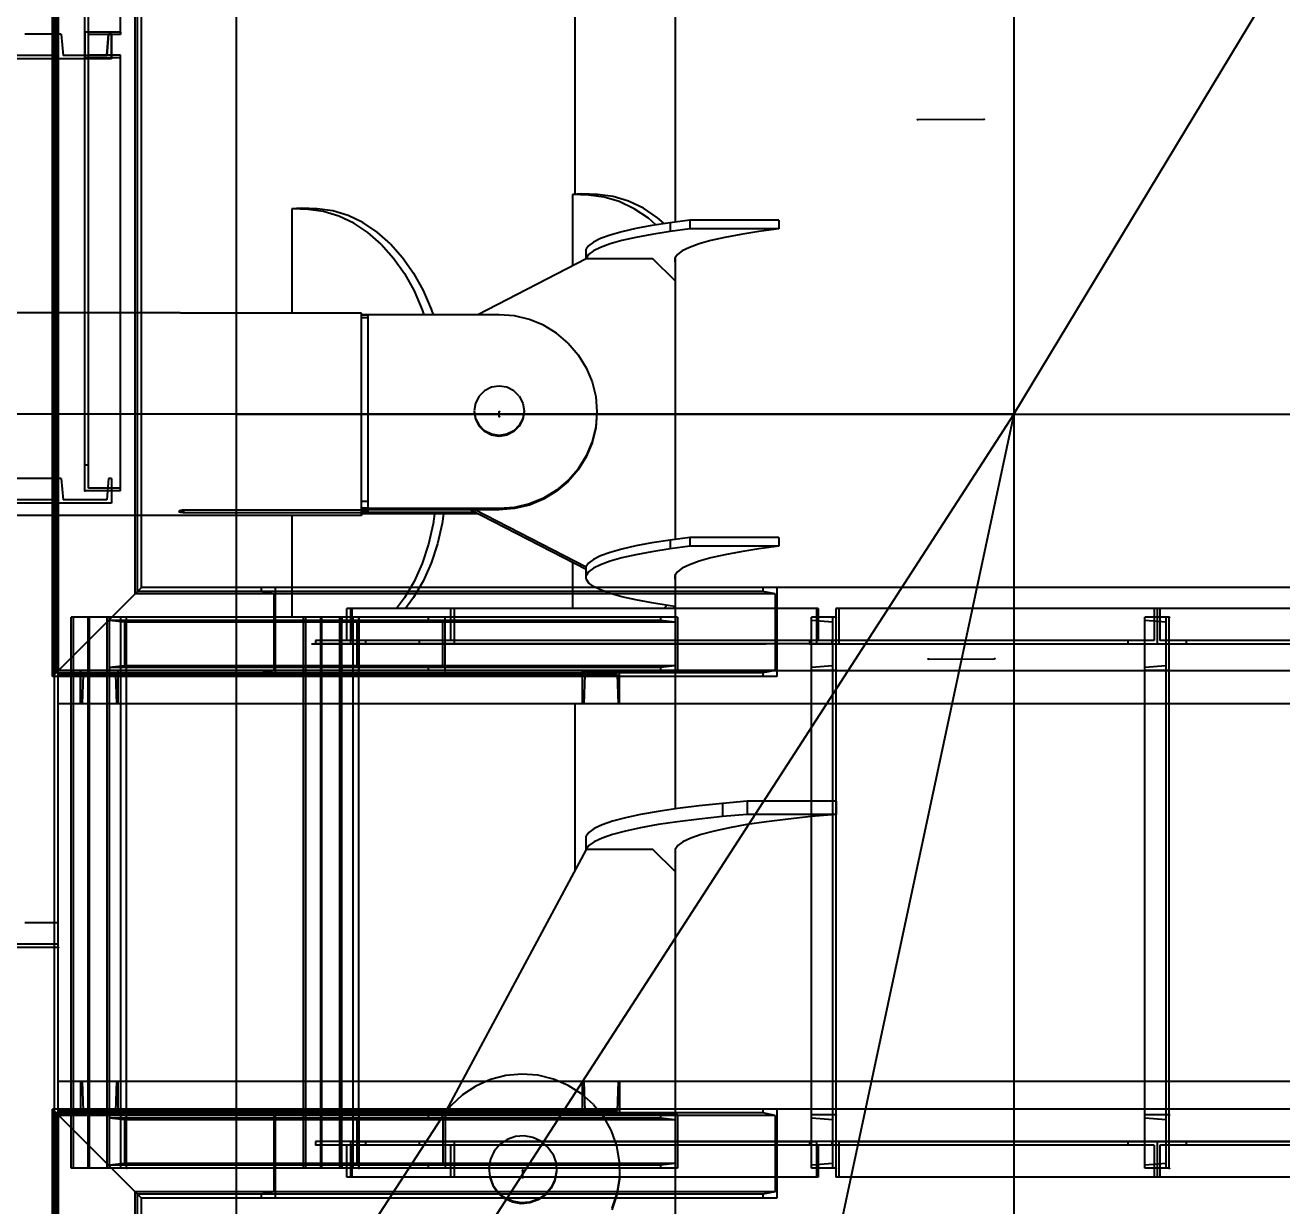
# Model space of a CAD drawing. Header units: millimetres. Extents: x 150209.93 to 150215.05, y 136675.65 to 136679.93.
# Drawn here: x 150211.3578 to 150211.4143, y 136678.7433 to 136678.7964 of the extents above; entities that cross this region are included whole.
import ezdxf

# ---------------------------------------------------------------- set-up
doc = ezdxf.new("R2010")
doc.units = ezdxf.units.MM
doc.header["$LTSCALE"] = 0.25
for name, pattern in [('CENTER', [50.8, 31.75, -6.35, 6.35, -6.35]), ('XKITLINE00', [0]), ('XKITLINE02', [4, 2, -2]), ('XKITLINE03', [6, 3, -1, 1, -1])]:
    doc.linetypes.add(name, pattern=pattern)
doc.styles.add('ROMANS', font='romans.shx')
doc.dimstyles.new('MD300', dxfattribs={"dimtxt": 2.5, "dimasz": 2.5, "dimexe": 1, "dimexo": 1, "dimgap": 0.5, "dimtad": 1, "dimdec": 1, "dimlfac": 50, "dimrnd": 0.5, "dimdsep": 46, "dimtxsty": 'ROMANS', "dimcen": 1, "dimclrd": 146, "dimclre": 146, "dimclrt": 30, "dimadec": 1, "dimazin": 2, "dimtfac": 1, "dimtdec": 1, "dimtmove": 0, "dimatfit": 1, "dimfxl": 1, "dimtolj": 1, "dimtzin": 0, "dimlwd": -1, "dimlwe": -1, "dimarcsym": 0})

# ---------------------------------------------------------------- blocks, each defined once
blk = doc.blocks.new('çatıı')
at = {"color": 8, "linetype": 'CENTER'}
for p, q in [((12370, 15740.27), (13445, 17519.98)), ((12195, 16877.2), (12195, 15209.12)), ((11840, 16560.27), (12370, 15740.27)), ((12195, 16560.27), (12370, 15740.27)), ((12370, 16010.75), (12370, 14354.32)), ((12348.39, 15806.57), (12363.29, 15806.65)), ((12370, 15740.27), (11840, 14920.27)), ((12370, 15740.27), (11840, 15740.27)), ((12370, 15740.27), (12195, 14920.27)), ((12195, 15740.27), (12952.49, 15740.27)), ((12254.2, 15739.7), (12254.2, 15740.85)), ((12370, 15740.27), (14995, 15740.27)), ((12370, 15740.27), (12952.49, 15740.27)), ((12350.79, 15685.17), (12365.69, 15685.25)), ((12259.5, 15568.49), (12259.5, 15570.14))]:
    blk.add_line(p, q, dxfattribs=at)
at = {"color": 116, "linetype": 'XKITLINE02', "true_color": 0x136734}
for p, q in [((12154.14, 15406.22), (12154.14, 16090.89)), ((12154.54, 15682.1), (12154.54, 16090.12)), ((12154.99, 15406.22), (12154.99, 16090.89)), ((12155.07, 15682.64), (12155.07, 16090.06)), ((12172.31, 15699.87), (12172.31, 16090.06)), ((12172.84, 15700.4), (12172.84, 16090.12)), ((12160.99, 15820.46), (12160.99, 15923.03)), ((12161.79, 15820.46), (12161.79, 15922.44)), ((12168.99, 15825.71), (12168.99, 15923.03)), ((12160.99, 15826.29), (12160.99, 15820.46)), ((12168.99, 15826.29), (12160.99, 15826.29)), ((12160.99, 15723.03), (12160.99, 15826.28)), ((12161.79, 15826.28), (12160.99, 15826.28)), ((12161.79, 15723.61), (12161.79, 15826.28)), ((12168.99, 15826.29), (12168.99, 15825.71)), ((12154.99, 15825.78), (12147.49, 15825.78)), ((12154.99, 15825.78), (12154.99, 15820.28)), ((12155.67, 15825.78), (12154.99, 15825.78)), ((12154.99, 15825.78), (12154.99, 15820.28)), ((12154.99, 15820.28), (12154.99, 15825.78)), ((12155.67, 15825.78), (12156.05, 15820.98)), ((12155.67, 15825.78), (12156.05, 15820.98)), ((12161.79, 15820.46), (12161.79, 15825.71)), ((12168.99, 15825.71), (12161.79, 15825.71)), ((12166.31, 15825.78), (12165.93, 15820.98)), ((12165.93, 15820.98), (12166.31, 15825.78)), ((12166.99, 15825.78), (12166.31, 15825.78)), ((12166.99, 15825.78), (12166.99, 15820.28)), ((12166.99, 15820.28), (12166.99, 15825.78)), ((12154.99, 15820.98), (12055.01, 15820.98)), ((12154.99, 15820.28), (12147.49, 15820.28)), ((12166.99, 15820.28), (12154.99, 15820.28)), ((12165.93, 15820.98), (12156.05, 15820.98)), ((12168.99, 15820.47), (12160.99, 15820.47)), ((12161.79, 15820.46), (12160.99, 15820.46)), ((12168.99, 15821.06), (12161.79, 15821.06)), ((12168.99, 15723.03), (12168.99, 15821.06)), ((12153.69, 15717.45), (12153.69, 15763.1)), ((12173.69, 15717.45), (12173.69, 15763.1)), ((12161.79, 15728.83), (12160.99, 15728.83)), ((12154.99, 15725.78), (12055.01, 15725.78)), ((12154.99, 15725.78), (12154.99, 15720.28)), ((12155.67, 15725.78), (12154.99, 15725.78)), ((12154.99, 15725.78), (12154.99, 15720.28)), ((12154.99, 15720.28), (12154.99, 15725.78)), ((12155.67, 15725.78), (12156.05, 15720.98)), ((12155.67, 15725.78), (12156.05, 15720.98)), ((12166.31, 15725.78), (12165.93, 15720.98)), ((12166.31, 15725.78), (12165.93, 15720.98)), ((12166.99, 15725.78), (12166.31, 15725.78)), ((12166.99, 15725.78), (12166.99, 15720.28)), ((12166.99, 15725.78), (12166.99, 15720.28)), ((12168.99, 15723.03), (12160.99, 15723.03)), ((12168.99, 15723.61), (12161.79, 15723.61)), ((12154.99, 15720.98), (12055.01, 15720.98)), ((12154.99, 15720.28), (12055.01, 15720.28)), ((12166.99, 15720.28), (12154.99, 15720.28)), ((12165.93, 15720.98), (12156.05, 15720.98)), ((12173.69, 15701.25), (12172.31, 15699.87)), ((12203.46, 15699.87), (12172.31, 15699.87)), ((12200.65, 15700.4), (12172.84, 15700.4)), ((12200.65, 15701.25), (12200.65, 15700.4)), ((12203.82, 15701.25), (12200.65, 15701.25)), ((12200.65, 15701.25), (12200.65, 15700.4)), ((12203.46, 15699.87), (12200.65, 15700.4)), ((12313.53, 15700.4), (12200.65, 15700.4)), ((12203.46, 15699.87), (12200.65, 15700.4)), ((12203.46, 15699.87), (12203.46, 15682.63)), ((12316.34, 15699.87), (12203.46, 15699.87)), ((12203.46, 15699.87), (12203.46, 15682.64)), ((12316.7, 15701.25), (12275.98, 15701.25)), ((12311.09, 15701.25), (12275.98, 15701.25)), ((12467.77, 15701.25), (12313.53, 15701.25)), ((12313.53, 15701.25), (12313.53, 15700.4)), ((12316.7, 15701.25), (12313.53, 15701.25)), ((12313.53, 15701.25), (12313.53, 15700.4)), ((13129.99, 15700.4), (12313.53, 15700.4)), ((12316.34, 15699.87), (12313.53, 15700.4)), ((12316.34, 15699.87), (12313.53, 15700.4)), ((13129.99, 15699.87), (12316.34, 15699.87)), ((12316.34, 15699.87), (12316.34, 15682.64)), ((12316.34, 15699.87), (12316.34, 15682.63)), ((12316.7, 15701.25), (12316.7, 15681.25)), ((12316.7, 15701.25), (12316.7, 15681.25)), ((12219.92, 15689.37), (12219.92, 15696.57)), ((12244.07, 15696.57), (12219.92, 15696.57)), ((12220.71, 15696.57), (12220.71, 15688.57)), ((12325.96, 15696.57), (12220.71, 15696.57)), ((12220.71, 15696.57), (12220.71, 15688.57)), ((12321.65, 15696.57), (12221.05, 15696.57)), ((12221.05, 15696.57), (12221.05, 15689.37)), ((12243.28, 15696.57), (12243.28, 15689.37)), ((12244.07, 15696.57), (12244.07, 15688.57)), ((12325.61, 15696.57), (12325.61, 15688.57)), ((12325.96, 15696.57), (12325.96, 15689.37)), ((12402.24, 15696.55), (12329.97, 15696.55)), ((12329.97, 15696.55), (12329.97, 15689.35)), ((12330.63, 15696.55), (12330.63, 15688.55)), ((12401.59, 15696.55), (12401.59, 15689.35)), ((12402.24, 15696.55), (12401.59, 15696.55)), ((12475.18, 15696.55), (12402.24, 15696.55)), ((12402.24, 15696.55), (12402.24, 15688.55)), ((12402.24, 15696.55), (12402.24, 15688.55)), ((12402.9, 15696.55), (12402.9, 15689.35)), ((12170.35, 15694.57), (12157.91, 15694.57)), ((12157.91, 15675.07), (12157.91, 15694.57)), ((12158.4, 15675.07), (12158.4, 15694.57)), ((12161.74, 15570.57), (12161.74, 15694.57)), ((12162.02, 15675.07), (12162.02, 15694.57)), ((12166.02, 15675.07), (12166.02, 15694.57)), ((12166.51, 15675.07), (12166.51, 15694.57)), ((12242.04, 15694.57), (12166.51, 15694.57)), ((12166.51, 15693.89), (12166.51, 15694.57)), ((12238.2, 15693.89), (12166.51, 15693.89)), ((12169.86, 15693.51), (12166.51, 15693.89)), ((12169.09, 15570.57), (12169.09, 15694.57)), ((12241.55, 15693.51), (12169.86, 15693.51)), ((12169.86, 15693.51), (12169.86, 15683.64)), ((12170.35, 15675.07), (12170.35, 15694.57)), ((12203.82, 15694.57), (12170.35, 15694.57)), ((12170.35, 15682.57), (12170.35, 15694.57)), ((12222.63, 15694.57), (12210.19, 15694.57)), ((12210.19, 15675.07), (12210.19, 15694.57)), ((12210.68, 15675.07), (12210.68, 15694.57)), ((12214.03, 15570.57), (12214.03, 15694.57)), ((12214.3, 15675.07), (12214.3, 15694.57)), ((12218.31, 15675.07), (12218.31, 15694.57)), ((12294.32, 15694.57), (12218.8, 15694.57)), ((12218.8, 15694.57), (12218.8, 15693.89)), ((12218.8, 15675.07), (12218.8, 15694.57)), ((12290.49, 15693.89), (12218.8, 15693.89)), ((12222.14, 15693.51), (12218.8, 15693.89)), ((12221.38, 15570.57), (12221.38, 15694.57)), ((12293.84, 15693.51), (12222.14, 15693.51)), ((12222.14, 15693.51), (12222.14, 15683.64)), ((12222.63, 15694.57), (12222.63, 15682.57)), ((12222.63, 15675.07), (12222.63, 15694.57)), ((12238.2, 15694.57), (12238.2, 15693.89)), ((12241.55, 15693.51), (12238.2, 15693.89)), ((12241.55, 15683.64), (12241.55, 15693.51)), ((12242.04, 15682.57), (12242.04, 15694.57)), ((12290.49, 15694.57), (12290.49, 15693.89)), ((12293.84, 15693.51), (12290.49, 15693.89)), ((12293.84, 15693.51), (12293.84, 15683.64)), ((12294.32, 15694.57), (12294.32, 15682.57)), ((12324.5, 15570.57), (12324.5, 15694.57)), ((12330, 15694.57), (12324.5, 15694.57)), ((12330, 15694.57), (12324.5, 15694.57)), ((12324.5, 15693.89), (12324.5, 15694.57)), ((12329.3, 15693.51), (12324.5, 15693.89)), ((12329.3, 15570.57), (12329.3, 15694.57)), ((12329.3, 15683.64), (12329.3, 15693.51)), ((12330, 15570.57), (12330, 15694.57)), ((12330, 15682.57), (12330, 15694.57)), ((12399.49, 15570.57), (12399.49, 15694.57)), ((12404.99, 15694.57), (12399.49, 15694.57)), ((12404.99, 15694.57), (12399.49, 15694.57)), ((12399.49, 15693.89), (12399.49, 15694.57)), ((12404.29, 15693.51), (12399.49, 15693.89)), ((12404.29, 15570.57), (12404.29, 15694.57)), ((12404.29, 15683.64), (12404.29, 15693.51)), ((12404.99, 15570.57), (12404.99, 15694.57)), ((12404.99, 15682.57), (12404.99, 15694.57)), ((12212.85, 15689.37), (12212.85, 15688.57)), ((12243.28, 15689.37), (12212.85, 15689.37)), ((12244.07, 15688.57), (12212.85, 15688.57)), ((12329.06, 15688.57), (12220.71, 15688.57)), ((12321.65, 15688.57), (12220.71, 15688.57)), ((12329.06, 15689.37), (12221.05, 15689.37)), ((12224.15, 15689.37), (12224.15, 15688.57)), ((12236.21, 15689.37), (12236.21, 15688.57)), ((12395.69, 15689.35), (12324.07, 15689.35)), ((12324.07, 15689.35), (12324.07, 15688.55)), ((12329.97, 15689.35), (12324.07, 15689.35)), ((12395.69, 15688.55), (12324.07, 15688.55)), ((12330.63, 15688.55), (12324.07, 15688.55)), ((12329.06, 15689.37), (12329.06, 15688.57)), ((12401.59, 15689.35), (12329.97, 15689.35)), ((12402.24, 15688.55), (12330.63, 15688.55)), ((12395.69, 15689.35), (12395.69, 15688.55)), ((12401.59, 15689.35), (12395.69, 15689.35)), ((12402.24, 15688.55), (12395.69, 15688.55)), ((12474.52, 15688.55), (12402.24, 15688.55)), ((12408.78, 15688.55), (12402.24, 15688.55)), ((12475.18, 15689.35), (12402.9, 15689.35)), ((12408.78, 15689.35), (12402.9, 15689.35)), ((12477.79, 15689.35), (12408.78, 15689.35)), ((12408.78, 15689.35), (12408.78, 15688.55)), ((12477.8, 15688.55), (12408.78, 15688.55)), ((12155.07, 15682.64), (12153.69, 15681.25)), ((12200.65, 15682.1), (12154.54, 15682.1)), ((12168.43, 15682.57), (12154.98, 15682.57)), ((12154.98, 15675.07), (12154.98, 15682.57)), ((12154.98, 15675.07), (12154.98, 15682.57)), ((12167.85, 15681.72), (12154.98, 15681.72)), ((12203.46, 15682.63), (12155.07, 15682.64)), ((12159.98, 15682.57), (12159.98, 15675.07)), ((12281.31, 15682.57), (12159.98, 15682.57)), ((12159.98, 15675.07), (12159.98, 15682.57)), ((12160.57, 15681.72), (12160.34, 15675.07)), ((12160.57, 15681.72), (12160.34, 15675.07)), ((12203.82, 15681.72), (12160.57, 15681.72)), ((12169.86, 15683.64), (12166.51, 15683.25)), ((12238.2, 15683.25), (12166.51, 15683.25)), ((12166.51, 15683.25), (12166.51, 15682.57)), ((12242.04, 15682.57), (12166.51, 15682.57)), ((12203.82, 15682.57), (12166.51, 15682.57)), ((12167.85, 15681.72), (12168.07, 15675.07)), ((12167.85, 15681.72), (12168.07, 15675.07)), ((12168.43, 15681.25), (12168.43, 15682.57)), ((12203.82, 15682.57), (12168.43, 15682.57)), ((12168.43, 15681.25), (12168.43, 15682.57)), ((12241.55, 15683.64), (12169.86, 15683.64)), ((12203.46, 15682.64), (12200.65, 15682.1)), ((12203.46, 15682.63), (12200.65, 15682.1)), ((12200.65, 15682.1), (12200.65, 15681.25)), ((12313.53, 15682.1), (12200.65, 15682.1)), ((12200.65, 15682.1), (12200.65, 15681.25)), ((12316.34, 15682.63), (12203.46, 15682.64)), ((12280.72, 15681.72), (12203.82, 15681.72)), ((12222.14, 15683.64), (12218.8, 15683.25)), ((12290.49, 15683.25), (12218.8, 15683.25)), ((12218.8, 15683.25), (12218.8, 15682.57)), ((12294.32, 15682.57), (12218.8, 15682.57)), ((12293.84, 15683.64), (12222.14, 15683.64)), ((12241.55, 15683.64), (12238.2, 15683.25)), ((12238.2, 15683.25), (12238.2, 15682.57)), ((12272.86, 15682.57), (12272.86, 15675.07)), ((13129.99, 15682.57), (12272.86, 15682.57)), ((12272.86, 15682.57), (12272.86, 15675.07)), ((12273.44, 15681.72), (12273.22, 15675.07)), ((12273.44, 15681.72), (12273.22, 15675.07)), ((13129.99, 15681.72), (12273.44, 15681.72)), ((12280.72, 15681.72), (12280.95, 15675.07)), ((12280.72, 15681.72), (12280.95, 15675.07)), ((12281.31, 15681.25), (12281.31, 15682.57)), ((12281.31, 15681.25), (12281.31, 15682.57)), ((12293.84, 15683.64), (12290.49, 15683.25)), ((12290.49, 15683.25), (12290.49, 15682.57)), ((12316.34, 15682.64), (12313.53, 15682.1)), ((12316.34, 15682.63), (12313.53, 15682.1)), ((13129.99, 15682.1), (12313.53, 15682.1)), ((12313.53, 15682.1), (12313.53, 15681.25)), ((12313.53, 15682.1), (12313.53, 15681.25)), ((13129.99, 15682.63), (12316.34, 15682.64)), ((12329.3, 15683.64), (12324.5, 15683.25)), ((12324.5, 15682.57), (12324.5, 15683.25)), ((12330, 15682.57), (12324.5, 15682.57)), ((12404.29, 15683.64), (12399.49, 15683.25)), ((12399.49, 15682.57), (12399.49, 15683.25)), ((12404.99, 15682.57), (12399.49, 15682.57)), ((12316.7, 15681.25), (12200.65, 15681.25)), ((13129.99, 15681.25), (12313.53, 15681.25)), ((12160.34, 15675.07), (12159.98, 15675.07)), ((12273.22, 15675.07), (12159.98, 15675.07)), ((12281.31, 15675.07), (12272.86, 15675.07)), ((12281.31, 15675.07), (12280.95, 15675.07)), ((12446.2, 15675.07), (12293.8, 15675.07)), ((12154.99, 15625.78), (12147.49, 15625.78)), ((12154.99, 15620.28), (12154.99, 15625.78)), ((12154.99, 15620.98), (12055.01, 15620.98)), ((12154.99, 15620.28), (12147.49, 15620.28)), ((12154.98, 15582.57), (12154.98, 15590.07)), ((12157.91, 15570.57), (12157.91, 15590.07)), ((12158.4, 15570.57), (12158.4, 15590.07)), ((12159.98, 15590.07), (12159.98, 15582.57)), ((12281.31, 15590.07), (12159.98, 15590.07)), ((12160.34, 15590.07), (12159.98, 15590.07)), ((12159.98, 15590.07), (12159.98, 15582.57)), ((12160.34, 15590.07), (12160.57, 15583.42)), ((12160.34, 15590.07), (12160.57, 15583.42)), ((12162.02, 15570.57), (12162.02, 15590.07)), ((12166.02, 15570.57), (12166.02, 15590.07)), ((12166.51, 15570.57), (12166.51, 15590.07)), ((12168.07, 15590.07), (12167.85, 15583.42)), ((12168.07, 15590.07), (12167.85, 15583.42)), ((12170.35, 15570.57), (12170.35, 15590.07)), ((12210.19, 15570.57), (12210.19, 15590.07)), ((12210.68, 15570.57), (12210.68, 15590.07)), ((12214.3, 15570.57), (12214.3, 15590.07)), ((12218.31, 15570.57), (12218.31, 15590.07)), ((12218.8, 15570.57), (12218.8, 15590.07)), ((12222.63, 15570.57), (12222.63, 15590.07)), ((12281.31, 15590.07), (12245.74, 15590.07)), ((12446.2, 15590.07), (12272.86, 15590.07)), ((12272.86, 15590.07), (12272.86, 15582.57)), ((12272.86, 15590.07), (12272.86, 15582.57)), ((12273.22, 15590.07), (12273.44, 15583.42)), ((12273.22, 15590.07), (12273.44, 15583.42)), ((12280.95, 15590.07), (12280.72, 15583.42)), ((12280.95, 15590.07), (12280.72, 15583.42)), ((12281.31, 15590.07), (12280.95, 15590.07)), ((12281.31, 15590.07), (12281.31, 15582.57)), ((12281.31, 15590.07), (12281.31, 15582.57)), ((12200.65, 15583.02), (12154.54, 15583.02)), ((12154.54, 15406.22), (12154.54, 15583.02)), ((12154.98, 15582.57), (12154.98, 15583.87)), ((12154.98, 15583.42), (12154.98, 15583.42)), ((12167.85, 15583.42), (12154.98, 15583.42)), ((12154.98, 15582.57), (12154.98, 15582.57)), ((12168.43, 15582.57), (12154.98, 15582.57)), ((12154.99, 15406.22), (12154.99, 15583.87)), ((12281.31, 15582.57), (12159.98, 15582.57)), ((12280.72, 15583.42), (12160.57, 15583.42)), ((12242.04, 15582.57), (12166.51, 15582.57)), ((12166.51, 15582.57), (12166.51, 15581.89)), ((12168.43, 15582.57), (12168.43, 15583.87)), ((12168.43, 15582.57), (12168.43, 15583.87)), ((12170.35, 15570.57), (12170.35, 15582.57)), ((12203.82, 15583.87), (12200.65, 15583.87)), ((12200.65, 15583.87), (12200.65, 15583.02)), ((12200.65, 15583.87), (12200.65, 15583.02)), ((12313.53, 15583.02), (12200.65, 15583.02)), ((12203.46, 15582.49), (12200.65, 15583.02)), ((12203.46, 15582.49), (12200.65, 15583.02)), ((12294.32, 15582.57), (12218.8, 15582.57)), ((12218.8, 15582.57), (12218.8, 15581.89)), ((12222.63, 15582.57), (12222.63, 15570.57)), ((12238.2, 15582.57), (12238.2, 15581.89)), ((12242.04, 15582.57), (12242.04, 15570.57)), ((12316.7, 15583.87), (12242.41, 15583.87)), ((12311.09, 15583.87), (12242.41, 15583.87)), ((13129.99, 15582.57), (12272.86, 15582.57)), ((13129.99, 15583.42), (12273.44, 15583.42)), ((12290.49, 15582.57), (12290.49, 15581.89)), ((12294.32, 15582.57), (12294.32, 15570.57)), ((12446.2, 15583.87), (12313.53, 15583.87)), ((12313.53, 15583.87), (12313.53, 15583.02)), ((12316.7, 15583.87), (12313.53, 15583.87)), ((12313.53, 15583.87), (12313.53, 15583.02)), ((13129.99, 15583.02), (12313.53, 15583.02)), ((12316.34, 15582.49), (12313.53, 15583.02)), ((12316.34, 15582.49), (12313.53, 15583.02)), ((12316.7, 15583.87), (12316.7, 15563.87)), ((12316.7, 15583.87), (12316.7, 15563.87)), ((12330, 15582.57), (12324.5, 15582.57)), ((12324.5, 15581.89), (12324.5, 15582.57)), ((12330, 15570.57), (12330, 15582.57)), ((12404.99, 15582.57), (12399.49, 15582.57)), ((12399.49, 15581.89), (12399.49, 15582.57)), ((12404.99, 15570.57), (12404.99, 15582.57)), ((12203.46, 15582.49), (12155.07, 15582.49)), ((12155.07, 15406.22), (12155.07, 15582.49)), ((12238.2, 15581.89), (12166.51, 15581.89)), ((12169.86, 15581.51), (12166.51, 15581.89)), ((12241.55, 15581.51), (12169.86, 15581.51)), ((12169.86, 15581.51), (12169.86, 15571.64)), ((12316.34, 15582.49), (12203.46, 15582.49)), ((12203.46, 15582.49), (12203.46, 15565.26)), ((12203.46, 15582.49), (12203.46, 15565.25)), ((12290.49, 15581.89), (12218.8, 15581.89)), ((12222.14, 15581.51), (12218.8, 15581.89)), ((12293.84, 15581.51), (12222.14, 15581.51)), ((12222.14, 15581.51), (12222.14, 15571.64)), ((12241.55, 15581.51), (12238.2, 15581.89)), ((12241.55, 15581.51), (12241.55, 15571.64)), ((12293.84, 15581.51), (12290.49, 15581.89)), ((12293.84, 15581.51), (12293.84, 15571.64)), ((13129.99, 15582.49), (12316.34, 15582.49)), ((12316.34, 15582.49), (12316.34, 15565.26)), ((12316.34, 15582.49), (12316.34, 15565.25)), ((12329.3, 15581.51), (12324.5, 15581.89)), ((12329.3, 15571.64), (12329.3, 15581.51)), ((12404.29, 15581.51), (12399.49, 15581.89)), ((12404.29, 15571.64), (12404.29, 15581.51)), ((12244.07, 15576.57), (12212.85, 15576.57)), ((12212.85, 15576.57), (12212.85, 15575.77)), ((12243.28, 15575.77), (12212.85, 15575.77)), ((12219.92, 15568.57), (12219.92, 15575.77)), ((12220.71, 15576.57), (12220.71, 15568.57)), ((12329.06, 15576.57), (12220.71, 15576.57)), ((12220.71, 15576.57), (12220.71, 15568.57)), ((12329.06, 15575.77), (12221.05, 15575.77)), ((12221.05, 15575.77), (12221.05, 15568.57)), ((12224.15, 15576.57), (12224.15, 15575.77)), ((12236.21, 15576.57), (12236.21, 15575.77)), ((12243.28, 15575.77), (12243.28, 15568.57)), ((12244.07, 15576.57), (12244.07, 15568.57)), ((12402.24, 15576.57), (12324.07, 15576.57)), ((12324.07, 15576.57), (12324.07, 15575.77)), ((12401.59, 15575.77), (12324.07, 15575.77)), ((12325.61, 15576.57), (12325.61, 15568.57)), ((12325.96, 15575.77), (12325.96, 15568.57)), ((12329.06, 15576.57), (12329.06, 15575.77)), ((12329.97, 15575.77), (12329.97, 15568.57)), ((12330.63, 15576.57), (12330.63, 15568.57)), ((12395.69, 15576.57), (12395.69, 15575.77)), ((12401.59, 15575.77), (12401.59, 15568.57)), ((12481.06, 15576.57), (12402.24, 15576.57)), ((12402.24, 15576.57), (12402.24, 15568.57)), ((12402.24, 15576.57), (12402.24, 15568.57)), ((12481.06, 15575.77), (12402.9, 15575.77)), ((12402.9, 15575.77), (12402.9, 15568.57)), ((12408.78, 15576.57), (12408.78, 15575.77)), ((12169.86, 15571.64), (12166.51, 15571.25)), ((12241.55, 15571.64), (12169.86, 15571.64)), ((12222.14, 15571.64), (12218.8, 15571.25)), ((12293.84, 15571.64), (12222.14, 15571.64)), ((12241.55, 15571.64), (12238.2, 15571.25)), ((12293.84, 15571.64), (12290.49, 15571.25)), ((12329.3, 15571.64), (12324.5, 15571.25)), ((12404.29, 15571.64), (12399.49, 15571.25)), ((12170.35, 15570.57), (12157.91, 15570.57)), ((12238.2, 15571.25), (12166.51, 15571.25)), ((12166.51, 15570.57), (12166.51, 15571.25)), ((12242.04, 15570.57), (12166.51, 15570.57)), ((12237.75, 15570.57), (12166.51, 15570.57)), ((12222.63, 15570.57), (12210.19, 15570.57)), ((12290.49, 15571.25), (12218.8, 15571.25)), ((12218.8, 15571.25), (12218.8, 15570.57)), ((12294.32, 15570.57), (12218.8, 15570.57)), ((12266.41, 15570.57), (12218.8, 15570.57)), ((12244.07, 15568.57), (12219.92, 15568.57)), ((12325.96, 15568.57), (12220.71, 15568.57)), ((12238.2, 15571.25), (12238.2, 15570.57)), ((12290.49, 15571.25), (12290.49, 15570.57)), ((12324.5, 15570.57), (12324.5, 15571.25)), ((12330, 15570.57), (12324.5, 15570.57)), ((12330, 15570.57), (12324.5, 15570.57)), ((12402.24, 15568.57), (12329.97, 15568.57)), ((12399.49, 15570.57), (12399.49, 15571.25)), ((12404.99, 15570.57), (12399.49, 15570.57)), ((12404.99, 15570.57), (12399.49, 15570.57)), ((12475.18, 15568.57), (12402.24, 15568.57)), ((12173.69, 15563.87), (12172.31, 15565.26)), ((12203.46, 15565.25), (12172.31, 15565.26)), ((12173.69, 15563.87), (12172.31, 15565.26)), ((12172.31, 15406.22), (12172.31, 15565.26)), ((12200.65, 15564.72), (12172.84, 15564.72)), ((12172.84, 15406.22), (12172.84, 15564.72)), ((12203.46, 15565.26), (12200.65, 15564.72)), ((12203.46, 15565.25), (12200.65, 15564.72)), ((12313.53, 15564.72), (12200.65, 15564.72)), ((12200.65, 15564.72), (12200.65, 15563.87)), ((12200.65, 15564.72), (12200.65, 15563.87)), ((12203.82, 15563.87), (12200.65, 15563.87)), ((12316.34, 15565.25), (12203.46, 15565.26)), ((12316.11, 15563.87), (12229.55, 15563.87)), ((12316.7, 15563.87), (12311.09, 15563.87)), ((12316.34, 15565.26), (12313.53, 15564.72)), ((12316.34, 15565.25), (12313.53, 15564.72)), ((13129.99, 15564.72), (12313.53, 15564.72)), ((12313.53, 15564.72), (12313.53, 15563.87)), ((12313.53, 15564.72), (12313.53, 15563.87)), ((13129.99, 15563.87), (12313.53, 15563.87)), ((13129.99, 15565.25), (12316.34, 15565.26))]:
    blk.add_line(p, q, dxfattribs=at)
at = {"color": 7, "linetype": 'XKITLINE00'}
for p, q in [((12153.69, 15763.1), (12153.69, 15940.91)), ((12173.69, 15763.1), (12173.69, 15928.64)), ((12153.69, 15681.25), (12153.69, 15717.45)), ((12173.69, 15701.25), (12173.69, 15717.45)), ((12173.69, 15701.25), (12153.69, 15681.25)), ((12173.69, 15701.25), (12153.69, 15681.25)), ((12203.82, 15701.25), (12173.69, 15701.25)), ((12203.82, 15701.25), (12203.82, 15681.25)), ((12275.98, 15701.25), (12203.82, 15701.25)), ((12203.82, 15701.25), (12203.82, 15681.25)), ((12203.82, 15681.25), (12153.69, 15681.25)), ((12154.98, 15675.07), (12154.98, 15681.25)), ((12154.99, 15583.87), (12154.99, 15681.25)), ((12168.43, 15675.07), (12168.43, 15681.25)), ((12168.43, 15675.07), (12168.43, 15681.25)), ((12293.8, 15681.25), (12203.82, 15681.25)), ((12281.31, 15675.07), (12281.31, 15681.25)), ((12281.31, 15675.07), (12281.31, 15681.25)), ((12168.43, 15675.07), (12154.98, 15675.07)), ((12157.91, 15590.07), (12157.91, 15675.07)), ((12158.4, 15590.07), (12158.4, 15675.07)), ((12162.02, 15590.07), (12162.02, 15675.07)), ((12166.02, 15590.07), (12166.02, 15675.07)), ((12166.51, 15590.07), (12166.51, 15675.07)), ((12281.31, 15675.07), (12168.43, 15675.07)), ((12170.35, 15590.07), (12170.35, 15675.07)), ((12210.19, 15590.07), (12210.19, 15675.07)), ((12210.68, 15590.07), (12210.68, 15675.07)), ((12214.3, 15590.07), (12214.3, 15675.07)), ((12218.31, 15590.07), (12218.31, 15675.07)), ((12218.8, 15590.07), (12218.8, 15675.07)), ((12222.63, 15590.07), (12222.63, 15675.07)), ((12293.8, 15675.07), (12281.31, 15675.07)), ((12154.98, 15583.87), (12154.98, 15590.07)), ((12168.43, 15590.07), (12154.98, 15590.07)), ((12168.43, 15583.87), (12168.43, 15590.07)), ((12168.43, 15583.87), (12168.43, 15590.07)), ((12245.74, 15590.07), (12168.43, 15590.07)), ((12173.69, 15563.87), (12153.69, 15583.87)), ((12203.82, 15583.87), (12153.69, 15583.87)), ((12173.69, 15563.87), (12153.69, 15583.87)), ((12153.69, 15447.61), (12153.69, 15583.87)), ((12242.41, 15583.87), (12203.82, 15583.87)), ((12203.82, 15583.87), (12203.82, 15563.87)), ((12203.82, 15583.87), (12203.82, 15563.87)), ((12203.82, 15563.87), (12173.69, 15563.87)), ((12173.69, 15478.55), (12173.69, 15563.87)), ((12229.55, 15563.87), (12203.82, 15563.87))]:
    blk.add_line(p, q, dxfattribs=at)
at = {"color": 1, "linetype": 'XKITLINE03'}
for p, q in [((12160.99, 15826.29), (12160.99, 15923.03)), ((12154.99, 15820.28), (12055.01, 15820.28)), ((12154.99, 15820.28), (12154.99, 15820.28)), ((12160.99, 15723.03), (12160.99, 15820.47)), ((12154.99, 15720.28), (12055.01, 15720.28)), ((12154.99, 15720.28), (12154.99, 15720.28)), ((12170.35, 15570.57), (12170.35, 15694.57)), ((12222.63, 15570.57), (12222.63, 15694.57)), ((12330, 15570.57), (12330, 15694.57)), ((12404.99, 15570.57), (12404.99, 15694.57)), ((12314.18, 15688.55), (12212.14, 15688.55)), ((12220.71, 15688.57), (12244.07, 15688.57)), ((12325.61, 15688.57), (12220.71, 15688.57)), ((12402.24, 15688.55), (12330.63, 15688.55)), ((12474.52, 15688.55), (12402.24, 15688.55)), ((12242.04, 15682.57), (12170.35, 15682.57)), ((12294.32, 15682.57), (12222.63, 15682.57)), ((12272.86, 15682.57), (13129.99, 15682.57)), ((12154.99, 15620.28), (12055.01, 15620.28)), ((12242.04, 15582.57), (12170.35, 15582.57)), ((12294.32, 15582.57), (12222.63, 15582.57)), ((13129.99, 15582.57), (12282.86, 15582.57)), ((12244.07, 15576.57), (12220.71, 15576.57)), ((12220.71, 15576.57), (12325.61, 15576.57)), ((12330.63, 15576.57), (12402.24, 15576.57)), ((12402.24, 15576.57), (12474.52, 15576.57))]:
    blk.add_line(p, q, dxfattribs=at)
at = {"color": 8, "linetype": 'XKITLINE00'}
for p, q in [((12271.2, 15843.5), (12271.2, 15789.78)), ((12293.8, 15836.34), (12293.8, 15783.53)), ((12272.74, 15789.86), (12270.67, 15789.75)), ((12274.3, 15789.59), (12270.67, 15789.75)), ((12270.67, 15789.75), (12270.67, 15773.63)), ((12276.36, 15789.69), (12272.74, 15789.86)), ((12276.36, 15789.69), (12274.3, 15789.59)), ((12277.79, 15789.14), (12274.3, 15789.59)), ((12279.86, 15789.24), (12276.36, 15789.69)), ((12281.23, 15788.11), (12277.79, 15789.14)), ((12283.3, 15788.21), (12279.86, 15789.24)), ((12209.63, 15786.63), (12207.56, 15786.52)), ((12211.18, 15786.36), (12207.56, 15786.52)), ((12207.56, 15786.52), (12207.56, 15763.04)), ((12213.25, 15786.46), (12209.63, 15786.63)), ((12213.25, 15786.46), (12211.18, 15786.36)), ((12214.68, 15785.9), (12211.18, 15786.36)), ((12216.74, 15786.01), (12213.25, 15786.46)), ((12284.57, 15786.52), (12281.23, 15788.11)), ((12286.64, 15786.63), (12283.3, 15788.21)), ((12287.77, 15784.4), (12284.57, 15786.52)), ((12289.83, 15784.5), (12286.64, 15786.63)), ((12218.12, 15784.88), (12214.68, 15785.9)), ((12220.19, 15784.98), (12216.74, 15786.01)), ((12221.46, 15783.29), (12218.12, 15784.88)), ((12223.53, 15783.39), (12220.19, 15784.98)), ((12226.72, 15781.27), (12223.53, 15783.39)), ((12289.49, 15782.88), (12287.77, 15784.4)), ((12292.65, 15783.38), (12288.59, 15782.74)), ((12291.34, 15783.17), (12289.83, 15784.5)), ((12297.11, 15783.97), (12292.65, 15783.38)), ((12292.65, 15783.38), (12292.65, 15781.39)), ((12317.11, 15783.97), (12297.11, 15783.97)), ((12297.11, 15783.97), (12297.11, 15781.99)), ((12317.11, 15783.97), (12317.11, 15781.99)), ((12224.65, 15781.16), (12221.46, 15783.29)), ((12227.65, 15778.53), (12224.65, 15781.16)), ((12229.71, 15778.64), (12226.72, 15781.27)), ((12279.18, 15780.59), (12277.03, 15779.81)), ((12281.83, 15781.34), (12279.18, 15780.59)), ((12284.98, 15782.06), (12281.83, 15781.34)), ((12288.59, 15782.74), (12284.98, 15782.06)), ((12288.59, 15780.75), (12284.98, 15780.07)), ((12292.65, 15781.39), (12288.59, 15780.75)), ((12297.11, 15781.99), (12292.65, 15781.39)), ((12317.11, 15781.99), (12297.11, 15781.99)), ((12308.59, 15780.75), (12304.98, 15780.07)), ((12312.65, 15781.39), (12308.59, 15780.75)), ((12317.11, 15781.99), (12312.65, 15781.39)), ((12227.65, 15778.53), (12230.4, 15775.43)), ((12229.71, 15778.64), (12232.47, 15775.53)), ((12274.31, 15778.2), (12273.76, 15777.39)), ((12275.4, 15779.02), (12274.31, 15778.2)), ((12277.03, 15779.81), (12275.4, 15779.02)), ((12277.03, 15777.83), (12275.4, 15777.03)), ((12279.18, 15778.6), (12277.03, 15777.83)), ((12281.83, 15779.35), (12279.18, 15778.6)), ((12284.98, 15780.07), (12281.83, 15779.35)), ((12297.03, 15777.83), (12295.4, 15777.03)), ((12299.18, 15778.6), (12297.03, 15777.83)), ((12301.83, 15779.35), (12299.18, 15778.6)), ((12304.98, 15780.07), (12301.83, 15779.35)), ((12230.4, 15775.43), (12232.88, 15771.91)), ((12232.47, 15775.53), (12234.94, 15772.01)), ((12273.8, 15775.24), (12249.43, 15762.67)), ((12273.76, 15775.23), (12273.76, 15777.39)), ((12274.31, 15776.22), (12273.76, 15775.4)), ((12288.8, 15775.24), (12273.8, 15775.24)), ((12275.4, 15777.03), (12274.31, 15776.22)), ((12293.8, 15770.29), (12288.8, 15775.24)), ((12294.31, 15776.22), (12293.76, 15775.4)), ((12293.76, 15775.4), (12293.76, 15774.58)), ((12293.8, 15775.45), (12293.8, 15770.29)), ((12295.4, 15777.03), (12294.31, 15776.22)), ((12293.76, 15774.58), (12293.8, 15774.53)), ((12232.88, 15771.91), (12235.04, 15768.01)), ((12234.94, 15772.01), (12237.1, 15768.11)), ((12293.8, 15770.29), (12293.8, 15712.12)), ((12235.04, 15768.01), (12236.85, 15763.8)), ((12237.1, 15768.11), (12238.91, 15763.9)), ((12236.85, 15763.8), (12237.21, 15762.67)), ((12238.91, 15763.9), (12239.31, 15762.67)), ((12182.19, 15763.1), (12027.8, 15763.1)), ((12182.36, 15763.06), (12182.19, 15763.1)), ((12182.6, 15763.04), (12182.36, 15763.06)), ((12182.89, 15763.04), (12182.6, 15763.04)), ((12182.89, 15763.02), (12182.6, 15763.04)), ((12183.2, 15763.04), (12182.89, 15763.04)), ((12183.2, 15763.01), (12182.89, 15763.02)), ((12183.2, 15763.04), (12183.2, 15763.01)), ((12223.2, 15763.04), (12183.2, 15763.04)), ((12223.2, 15763.01), (12183.2, 15763.01)), ((12223.2, 15763.04), (12223.2, 15763.01)), ((12223.2, 15718.71), (12223.2, 15763.01)), ((12254.2, 15762.67), (12223.2, 15762.67)), ((12224.7, 15762.55), (12223.2, 15762.55)), ((12224.7, 15761.98), (12223.2, 15761.98)), ((12224.7, 15722.56), (12224.7, 15762.55)), ((12257.64, 15762.4), (12254.2, 15762.67)), ((12260.99, 15761.6), (12257.64, 15762.4)), ((12264.18, 15760.29), (12260.99, 15761.6)), ((12267.13, 15758.5), (12264.18, 15760.29)), ((12269.75, 15756.28), (12267.13, 15758.5)), ((12269.75, 15756.28), (12271.99, 15753.67)), ((12271.99, 15753.67), (12273.8, 15750.75)), ((12273.8, 15750.75), (12275.12, 15747.59)), ((12254.2, 15746.61), (12252.46, 15746.33)), ((12255.93, 15746.33), (12254.2, 15746.61)), ((12275.12, 15747.59), (12275.92, 15744.26)), ((12249.66, 15744.32), (12248.87, 15742.77)), ((12250.9, 15745.54), (12249.66, 15744.32)), ((12252.46, 15746.33), (12250.9, 15745.54)), ((12257.49, 15745.54), (12255.93, 15746.33)), ((12258.73, 15744.32), (12257.49, 15745.54)), ((12258.73, 15744.32), (12259.52, 15742.77)), ((12275.92, 15744.26), (12276.2, 15740.85)), ((12248.87, 15742.77), (12248.6, 15741.05)), ((12248.6, 15741.05), (12248.87, 15739.33)), ((12248.6, 15740.95), (12248.87, 15739.23)), ((12248.6, 15740.95), (12248.87, 15739.23)), ((12259.52, 15742.77), (12259.8, 15741.05)), ((12259.8, 15741.05), (12259.52, 15739.33)), ((12259.8, 15740.95), (12259.52, 15739.23)), ((12259.8, 15740.95), (12259.52, 15739.23)), ((12248.6, 15740.85), (12248.87, 15739.13)), ((12248.87, 15739.33), (12249.66, 15737.79)), ((12248.87, 15739.23), (12249.66, 15737.68)), ((12248.87, 15739.23), (12249.66, 15737.68)), ((12248.87, 15739.13), (12249.66, 15737.58)), ((12259.52, 15739.33), (12258.73, 15737.79)), ((12259.52, 15739.23), (12258.73, 15737.68)), ((12259.52, 15739.23), (12258.73, 15737.68)), ((12259.52, 15739.13), (12258.73, 15737.58)), ((12259.8, 15740.85), (12259.52, 15739.13)), ((12276.2, 15740.85), (12275.92, 15737.43)), ((12276.2, 15740.59), (12275.92, 15737.18)), ((12276.19, 15740.72), (12276.2, 15740.59)), ((12276.2, 15740.85), (12276.2, 15740.59)), ((12250.9, 15736.56), (12249.66, 15737.79)), ((12250.9, 15736.46), (12249.66, 15737.68)), ((12250.9, 15736.46), (12249.66, 15737.68)), ((12250.9, 15736.35), (12249.66, 15737.58)), ((12252.46, 15735.77), (12250.9, 15736.56)), ((12252.46, 15735.67), (12250.9, 15736.46)), ((12252.46, 15735.67), (12250.9, 15736.46)), ((12252.46, 15735.56), (12250.9, 15736.35)), ((12254.2, 15735.5), (12252.46, 15735.77)), ((12254.2, 15735.39), (12252.46, 15735.67)), ((12254.2, 15735.39), (12252.46, 15735.67)), ((12254.2, 15735.29), (12252.46, 15735.56)), ((12255.93, 15735.77), (12254.2, 15735.5)), ((12255.93, 15735.67), (12254.2, 15735.39)), ((12255.93, 15735.67), (12254.2, 15735.39)), ((12255.93, 15735.56), (12254.2, 15735.29)), ((12254.2, 15735.5), (12254.2, 15735.39)), ((12254.2, 15735.39), (12254.2, 15735.29)), ((12257.49, 15736.56), (12255.93, 15735.77)), ((12257.49, 15736.46), (12255.93, 15735.67)), ((12257.49, 15736.46), (12255.93, 15735.67)), ((12257.49, 15736.35), (12255.93, 15735.56)), ((12258.73, 15737.79), (12257.49, 15736.56)), ((12258.73, 15737.68), (12257.49, 15736.46)), ((12258.73, 15737.68), (12257.49, 15736.46)), ((12258.73, 15737.58), (12257.49, 15736.35)), ((12275.92, 15737.43), (12275.12, 15734.1)), ((12275.92, 15737.18), (12275.12, 15733.85)), ((12275.12, 15734.1), (12273.8, 15730.94)), ((12275.12, 15733.85), (12273.8, 15730.69)), ((12273.8, 15730.94), (12271.99, 15728.02)), ((12273.8, 15730.69), (12271.99, 15727.77)), ((12271.99, 15728.02), (12269.75, 15725.42)), ((12271.99, 15727.77), (12269.75, 15725.16)), ((12269.75, 15725.42), (12267.13, 15723.19)), ((12269.75, 15725.16), (12267.13, 15722.94)), ((12224.7, 15719.17), (12224.7, 15722.56)), ((12264.18, 15721.4), (12260.99, 15720.09)), ((12264.18, 15721.15), (12260.99, 15719.84)), ((12267.13, 15723.19), (12264.18, 15721.4)), ((12267.13, 15722.94), (12264.18, 15721.15)), ((12182.19, 15718.46), (12182.11, 15718.39)), ((12182.11, 15718.39), (12182.11, 15718.33)), ((12182.19, 15718.26), (12182.11, 15718.33)), ((12182.36, 15718.56), (12182.19, 15718.46)), ((12182.6, 15718.64), (12182.36, 15718.56)), ((12182.89, 15718.69), (12182.6, 15718.64)), ((12183.2, 15718.71), (12182.89, 15718.69)), ((12182.89, 15718.69), (12182.89, 15718.13)), ((12223.2, 15718.71), (12183.2, 15718.71)), ((12183.2, 15718.71), (12183.2, 15718.12)), ((12224.7, 15720.61), (12223.2, 15720.61)), ((12224.7, 15719.17), (12223.2, 15719.17)), ((12254.2, 15719.03), (12223.2, 15719.03)), ((12254.2, 15718.77), (12223.2, 15718.77)), ((12223.2, 15718.71), (12223.2, 15718.54)), ((12223.2, 15717.61), (12223.2, 15718.71)), ((12224.7, 15718.54), (12223.2, 15718.54)), ((12224.7, 15717.99), (12224.7, 15718.76)), ((12273.76, 15705.32), (12247.7, 15718.77)), ((12273.76, 15705.83), (12248.69, 15718.77)), ((12257.64, 15719.29), (12254.2, 15719.03)), ((12257.64, 15719.04), (12254.2, 15718.77)), ((12254.2, 15719.03), (12254.2, 15718.77)), ((12260.99, 15720.09), (12257.64, 15719.29)), ((12260.99, 15719.84), (12257.64, 15719.04)), ((12257.64, 15719.29), (12257.64, 15719.04)), ((12182.19, 15717.45), (12027.8, 15717.45)), ((12182.19, 15717.49), (12182.11, 15717.48)), ((12182.11, 15717.48), (12182.11, 15717.46)), ((12182.19, 15717.45), (12182.11, 15717.46)), ((12182.36, 15718.21), (12182.19, 15718.26)), ((12182.36, 15717.5), (12182.19, 15717.49)), ((12182.36, 15717.49), (12182.19, 15717.45)), ((12182.6, 15718.16), (12182.36, 15718.21)), ((12182.6, 15717.51), (12182.36, 15717.5)), ((12182.52, 15717.5), (12182.36, 15717.49)), ((12182.89, 15718.13), (12182.6, 15718.16)), ((12182.89, 15717.51), (12182.6, 15717.51)), ((12183.2, 15718.12), (12182.89, 15718.13)), ((12183.2, 15717.51), (12182.89, 15717.51)), ((12223.2, 15718.12), (12183.2, 15718.12)), ((12223.2, 15717.51), (12183.2, 15717.51)), ((12207.56, 15717.51), (12207.56, 15694.57)), ((12224.7, 15718.29), (12223.2, 15718.29)), ((12224.7, 15717.99), (12223.2, 15717.99)), ((12224.7, 15717.93), (12223.2, 15717.93)), ((12249.43, 15717.88), (12223.2, 15717.88)), ((12223.2, 15717.61), (12223.2, 15717.51)), ((12248.94, 15718.14), (12224.7, 15718.14)), ((12224.7, 15717.99), (12224.7, 15717.93)), ((12239.32, 15715.58), (12238.28, 15711.02)), ((12239.63, 15717.88), (12239.32, 15715.58)), ((12241.39, 15715.68), (12240.35, 15711.12)), ((12241.69, 15717.88), (12241.39, 15715.68)), ((12238.28, 15711.02), (12236.85, 15706.69)), ((12240.35, 15711.12), (12238.91, 15706.79)), ((12281.83, 15709.92), (12279.18, 15709.17)), ((12284.98, 15710.64), (12281.83, 15709.92)), ((12288.59, 15711.32), (12284.98, 15710.64)), ((12292.65, 15711.96), (12288.59, 15711.32)), ((12292.65, 15709.98), (12288.59, 15709.34)), ((12297.11, 15712.56), (12292.65, 15711.96)), ((12292.65, 15711.96), (12292.65, 15709.98)), ((12297.11, 15710.57), (12292.65, 15709.98)), ((12317.11, 15712.56), (12297.11, 15712.56)), ((12297.11, 15712.56), (12297.11, 15710.57)), ((12317.11, 15710.57), (12297.11, 15710.57)), ((12312.65, 15709.98), (12308.59, 15709.34)), ((12317.11, 15710.57), (12312.65, 15709.98)), ((12317.11, 15712.56), (12317.11, 15710.57)), ((12275.4, 15707.6), (12274.31, 15706.79)), ((12277.03, 15708.4), (12275.4, 15707.6)), ((12279.18, 15709.17), (12277.03, 15708.4)), ((12279.18, 15707.19), (12277.03, 15706.41)), ((12281.83, 15707.94), (12279.18, 15707.19)), ((12284.98, 15708.66), (12281.83, 15707.94)), ((12288.59, 15709.34), (12284.98, 15708.66)), ((12299.18, 15707.19), (12297.03, 15706.41)), ((12301.83, 15707.94), (12299.18, 15707.19)), ((12304.98, 15708.66), (12301.83, 15707.94)), ((12308.59, 15709.34), (12304.98, 15708.66)), ((12236.85, 15706.69), (12235.04, 15702.64)), ((12238.91, 15706.79), (12237.1, 15702.74)), ((12270.67, 15706.92), (12270.67, 15696.57)), ((12274.31, 15706.79), (12273.76, 15705.97)), ((12273.76, 15703.16), (12273.76, 15705.97)), ((12274.31, 15704.81), (12273.76, 15703.99)), ((12275.4, 15705.62), (12274.31, 15704.81)), ((12277.03, 15706.41), (12275.4, 15705.62)), ((12294.31, 15704.81), (12293.76, 15703.99)), ((12295.4, 15705.62), (12294.31, 15704.81)), ((12297.03, 15706.41), (12295.4, 15705.62)), ((12235.04, 15702.64), (12232.88, 15698.94)), ((12237.1, 15702.74), (12234.94, 15699.04)), ((12273.76, 15703.16), (12274.31, 15702.34)), ((12275.4, 15701.53), (12274.31, 15702.34)), ((12277.03, 15700.74), (12275.4, 15701.53)), ((12293.76, 15703.99), (12293.76, 15703.16)), ((12293.76, 15703.16), (12293.8, 15703.12)), ((12293.8, 15704.03), (12293.8, 15651.45)), ((12232.88, 15698.94), (12231.1, 15696.57)), ((12234.94, 15699.04), (12233.09, 15696.57)), ((12279.18, 15699.96), (12277.03, 15700.74)), ((12281.83, 15699.21), (12279.18, 15699.96)), ((12284.98, 15698.49), (12281.83, 15699.21)), ((12288.59, 15697.81), (12284.98, 15698.49)), ((12292.65, 15697.17), (12288.59, 15697.81)), ((12291.97, 15697.28), (12291.29, 15696.57)), ((12293.8, 15697.02), (12292.65, 15697.17)), ((12293.7, 15697.03), (12293.25, 15696.57)), ((12271.2, 15682.57), (12271.2, 15682.57)), ((12271.2, 15675.07), (12271.2, 15637.46)), ((12289.95, 15650.88), (12286.02, 15650.18)), ((12294.36, 15651.54), (12289.95, 15650.88)), ((12299.2, 15652.14), (12294.36, 15651.54)), ((12304.44, 15652.68), (12299.2, 15652.14)), ((12310.04, 15653.16), (12304.44, 15652.68)), ((12304.44, 15652.68), (12304.44, 15649.71)), ((12330.04, 15653.16), (12310.04, 15653.16)), ((12310.04, 15653.16), (12310.04, 15650.19)), ((12330.04, 15653.16), (12330.04, 15650.19)), ((12277.34, 15647.86), (12275.56, 15647.03)), ((12279.69, 15648.66), (12277.34, 15647.86)), ((12282.59, 15649.44), (12279.69, 15648.66)), ((12286.02, 15650.18), (12282.59, 15649.44)), ((12289.95, 15647.91), (12286.02, 15647.21)), ((12294.36, 15648.56), (12289.95, 15647.91)), ((12299.2, 15649.16), (12294.36, 15648.56)), ((12304.44, 15649.71), (12299.2, 15649.16)), ((12310.04, 15650.19), (12304.44, 15649.71)), ((12309.95, 15647.91), (12306.02, 15647.21)), ((12314.36, 15648.56), (12309.95, 15647.91)), ((12330.04, 15650.19), (12310.04, 15650.19)), ((12319.2, 15649.16), (12314.36, 15648.56)), ((12324.44, 15649.71), (12319.2, 15649.16)), ((12330.04, 15650.19), (12324.44, 15649.71)), ((12274.37, 15646.18), (12273.77, 15645.32)), ((12273.77, 15642.25), (12273.77, 15645.32)), ((12275.56, 15647.03), (12274.37, 15646.18)), ((12277.34, 15644.88), (12275.56, 15644.05)), ((12279.69, 15645.69), (12277.34, 15644.88)), ((12282.59, 15646.47), (12279.69, 15645.69)), ((12286.02, 15647.21), (12282.59, 15646.47)), ((12297.34, 15644.88), (12295.56, 15644.05)), ((12299.69, 15645.69), (12297.34, 15644.88)), ((12302.59, 15646.47), (12299.69, 15645.69)), ((12306.02, 15647.21), (12302.59, 15646.47)), ((12273.8, 15642.3), (12241.67, 15582.49)), ((12274.37, 15643.2), (12273.77, 15642.35)), ((12288.8, 15642.3), (12273.8, 15642.3)), ((12275.56, 15644.05), (12274.37, 15643.2)), ((12293.8, 15637.34), (12288.8, 15642.3)), ((12294.37, 15643.2), (12293.77, 15642.35)), ((12293.77, 15642.35), (12293.77, 15641.49)), ((12293.8, 15642.38), (12293.8, 15637.34)), ((12295.56, 15644.05), (12294.37, 15643.2)), ((12293.77, 15641.49), (12293.8, 15641.45)), ((12293.8, 15637.34), (12293.8, 15544.33)), ((12255.72, 15591.44), (12252.24, 15590.53)), ((12259.31, 15591.76), (12255.72, 15591.44)), ((12262.9, 15591.5), (12259.31, 15591.76)), ((12266.4, 15590.65), (12262.9, 15591.5)), ((12248.95, 15589.07), (12245.96, 15587.09)), ((12252.24, 15590.53), (12248.95, 15589.07)), ((12269.71, 15589.24), (12266.4, 15590.65)), ((12272.74, 15587.32), (12269.71, 15589.24)), ((12245.96, 15587.09), (12243.33, 15584.65)), ((12275.41, 15584.92), (12272.74, 15587.32)), ((12243.33, 15584.65), (12241.14, 15581.81)), ((12275.41, 15584.92), (12277.64, 15582.12)), ((12241.14, 15581.81), (12224.53, 15556.1)), ((12277.64, 15582.12), (12279.38, 15579)), ((12256.01, 15577.04), (12254.38, 15575.92)), ((12257.87, 15577.71), (12256.01, 15577.04)), ((12259.85, 15577.87), (12257.87, 15577.71)), ((12261.8, 15577.53), (12259.85, 15577.87)), ((12263.6, 15576.69), (12261.8, 15577.53)), ((12279.38, 15579), (12280.58, 15575.63)), ((12253.1, 15574.41), (12252.25, 15572.63)), ((12254.38, 15575.92), (12253.1, 15574.41)), ((12265.11, 15575.42), (12263.6, 15576.69)), ((12265.11, 15575.42), (12266.25, 15573.8)), ((12280.58, 15575.63), (12281.2, 15572.11)), ((12252.25, 15572.63), (12251.9, 15570.69)), ((12266.25, 15573.8), (12266.92, 15571.95)), ((12266.92, 15571.95), (12267.09, 15569.99)), ((12281.2, 15572.11), (12281.24, 15568.54)), ((12251.9, 15570.69), (12252.07, 15568.73)), ((12252.07, 15568.73), (12252.74, 15566.88)), ((12252.07, 15568.63), (12252.74, 15566.78)), ((12252.07, 15568.63), (12252.74, 15566.78)), ((12252.07, 15568.53), (12252.74, 15566.68)), ((12267.09, 15569.99), (12266.74, 15568.06)), ((12267.09, 15569.89), (12266.74, 15567.95)), ((12267.09, 15569.89), (12266.74, 15567.95)), ((12267.09, 15569.79), (12266.74, 15567.85)), ((12281.24, 15568.54), (12280.67, 15565.01)), ((12281.24, 15568.54), (12281.24, 15568.16)), ((12252.74, 15566.88), (12253.88, 15565.27)), ((12252.74, 15566.78), (12253.88, 15565.16)), ((12252.74, 15566.78), (12253.88, 15565.16)), ((12252.74, 15566.68), (12253.88, 15565.06)), ((12265.89, 15566.27), (12264.61, 15564.77)), ((12265.89, 15566.17), (12264.61, 15564.67)), ((12265.89, 15566.17), (12264.61, 15564.67)), ((12265.89, 15566.07), (12264.61, 15564.57)), ((12266.74, 15568.06), (12265.89, 15566.27)), ((12266.74, 15567.95), (12265.89, 15566.17)), ((12266.74, 15567.95), (12265.89, 15566.17)), ((12266.74, 15567.85), (12265.89, 15566.07)), ((12265.89, 15566.27), (12265.89, 15566.17)), ((12265.89, 15566.17), (12265.89, 15566.07)), ((12281.24, 15568.16), (12280.67, 15564.63)), ((12255.39, 15564), (12253.88, 15565.27)), ((12255.39, 15563.9), (12253.88, 15565.16)), ((12255.39, 15563.9), (12253.88, 15565.16)), ((12255.39, 15563.79), (12253.88, 15565.06)), ((12257.19, 15563.16), (12255.39, 15564)), ((12255.39, 15564), (12255.39, 15563.9)), ((12257.19, 15563.06), (12255.39, 15563.9)), ((12255.39, 15563.9), (12255.39, 15563.79)), ((12257.19, 15563.06), (12255.39, 15563.9)), ((12257.19, 15562.96), (12255.39, 15563.79)), ((12259.14, 15562.81), (12257.19, 15563.16)), ((12259.14, 15562.71), (12257.19, 15563.06)), ((12259.14, 15562.71), (12257.19, 15563.06)), ((12259.14, 15562.61), (12257.19, 15562.96)), ((12261.12, 15562.98), (12259.14, 15562.81)), ((12261.12, 15562.88), (12259.14, 15562.71)), ((12261.12, 15562.88), (12259.14, 15562.71)), ((12261.12, 15562.78), (12259.14, 15562.61)), ((12262.99, 15563.65), (12261.12, 15562.98)), ((12262.99, 15563.55), (12261.12, 15562.88)), ((12262.99, 15563.55), (12261.12, 15562.88)), ((12262.99, 15563.44), (12261.12, 15562.78)), ((12264.61, 15564.77), (12262.99, 15563.65)), ((12264.61, 15564.67), (12262.99, 15563.55)), ((12264.61, 15564.67), (12262.99, 15563.55)), ((12264.61, 15564.57), (12262.99, 15563.44)), ((12280.67, 15565.01), (12279.53, 15561.63)), ((12280.67, 15564.63), (12279.53, 15561.24))]:
    blk.add_line(p, q, dxfattribs=at)
at = {"color": 1, "linetype": 'XKITLINE00'}
for centre in [(12160.99, 15826.29), (12154.99, 15820.28), (12154.99, 15820.28), (12160.99, 15820.47), (12160.99, 15723.03), (12154.99, 15720.28), (12154.99, 15720.28), (12170.35, 15694.57), (12222.63, 15694.57), (12330, 15694.57), (12404.99, 15694.57), (12212.14, 15688.55), (12220.71, 15688.57), (12220.71, 15688.57), (12244.07, 15688.57), (12314.18, 15688.55), (12325.61, 15688.57), (12330.63, 15688.55), (12402.24, 15688.55), (12402.24, 15688.55), (12170.35, 15682.57), (12222.63, 15682.57), (12242.04, 15682.57), (12272.86, 15682.57), (12294.32, 15682.57), (12330, 15682.57), (12404.99, 15682.57), (12154.99, 15620.28), (12170.35, 15582.57), (12222.63, 15582.57), (12242.04, 15582.57), (12282.86, 15582.57), (12294.32, 15582.57), (12330, 15582.57), (12404.99, 15582.57), (12220.71, 15576.57), (12220.71, 15576.57), (12244.07, 15576.57), (12325.61, 15576.57), (12330.63, 15576.57), (12402.24, 15576.57), (12402.24, 15576.57), (12170.35, 15570.57), (12222.63, 15570.57), (12330, 15570.57), (12404.99, 15570.57)]:
    blk.add_circle(centre, 0.05, dxfattribs=at)
at = {"color": 8, "linetype": 'XKITLINE00'}
for centre in [(12348.39, 15806.57), (12363.29, 15806.65), (12195, 15740.27), (12254.2, 15740.85), (12254.2, 15739.7), (12370, 15740.27), (12370, 15740.27), (12370, 15740.27), (12370, 15740.27), (12370, 15740.27), (12370, 15740.27), (12370, 15740.27), (12370, 15740.27), (12350.79, 15685.17), (12365.69, 15685.25), (12259.5, 15570.14), (12259.5, 15568.49)]:
    blk.add_circle(centre, 0.05, dxfattribs=at)
blk = doc.blocks.new('*D4')
at = {"color": 146, "transparency": 16777216}
for p, q in [((150211.389635, 136678.626031), (150212.053944, 136678.624802)), ((150211.358006, 136677.744973), (150211.357786, 136677.626088)), ((150212.082314, 136677.743633), (150212.082095, 136677.624748))]:
    blk.add_line(p, q, dxfattribs=at)
for points in [[(150211.389644, 136678.631031), (150211.389626, 136678.621031), (150211.359635, 136678.626086)], [(150212.053953, 136678.629802), (150212.053935, 136678.619802), (150212.083944, 136678.624747)]]:
    blk.add_solid(points, dxfattribs=at)
at = {"layer": 'DEFPOINTS', "color": 0, "transparency": 16777216}
for p in [(150211.359855, 136678.744971), (150212.084164, 136678.743631), (150212.083944, 136678.624747)]:
    blk.add_point(p, dxfattribs=at)
at = {"color": 30, "transparency": 16777216, "insert": (150211.721836, 136678.650416), "char_height": 0.03, "attachment_point": 5, "rotation": 359.894, "style": 'ROMANS'}
blk.add_mtext('\\A1;36', dxfattribs=at)

msp = doc.modelspace()

# ---------------------------------------------------------------- block references
at = {"xscale": 0.0002000170049888334, "yscale": 0.0002000170049888334, "zscale": 0.0002000170049888334}
msp.add_blockref('çatıı', (150208.928067, 136675.630592), dxfattribs=at)

# ---------------------------------------------------------------- dimensions: what is measured, and where the dimension line sits
dim = msp.add_aligned_dim(p1=(150211.359855, 136678.744971), p2=(150212.084164, 136678.743631), distance=-0.118885, dimstyle='MD300', override={"dimtxt": 0.03, "dimasz": 0.03, "dimgap": 0.01})
dim.commit()
dim.dimension.update_dxf_attribs({"geometry": '*D4', "text_midpoint": (150211.721836, 136678.650416)})

doc.saveas('drawing.dxf')
